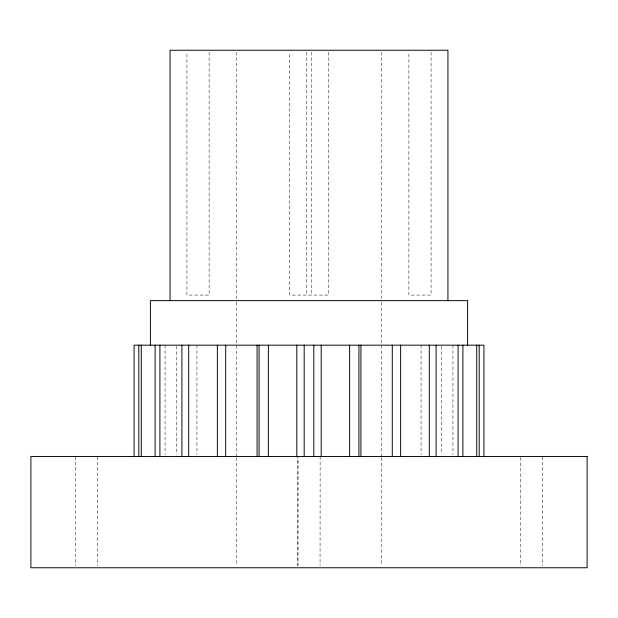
<?xml version="1.0" encoding="UTF-8"?>
<svg xmlns="http://www.w3.org/2000/svg" width="618" height="618" viewBox="0 0 618 618"><rect width="100%" height="100%" fill="white"/><g stroke="black" fill="none" stroke-linecap="round" stroke-linejoin="round"><path stroke-width="0.46" stroke-dasharray="3.09 2.32" d="M542.72 456.463L542.72 565.841M520.456 457.42L520.456 565.841M452.948 345.168L452.948 454.547M441.561 346.126L441.561 454.547M431.078 52.175L431.078 295.087L408.884 295.087L408.884 52.175M421.059 345.168L421.059 454.547M381.221 52.175L381.221 301.275M381.221 302.241L381.221 456.725M381.221 457.691L381.221 565.825M328.397 52.175L328.397 295.087L289.572 295.087L289.572 52.175M320.132 456.463L320.062 565.841M311.773 52.175L311.773 295.087M306.258 52.175L306.258 295.087M236.779 52.175L236.779 301.275M236.779 302.241L236.779 456.725M236.779 457.691L236.779 565.825M209.116 52.175L209.116 295.087L186.922 295.087L186.922 52.175M196.941 345.168L196.941 454.547M176.439 346.126L176.439 454.547M165.052 345.168L165.052 454.547M97.544 456.463L97.544 565.841M75.28 456.463L75.28 565.841M297.938 565.841L297.938 456.463L297.868 565.841"/><path stroke-width="0.93" d="M483.933 456.463L483.933 345.168L134.067 345.168L134.067 456.463M479.213 345.168L479.213 456.463M476.725 345.168L476.725 456.463M467.594 345.168L467.594 300.649L150.406 300.649L150.406 345.168M462.897 345.168L462.897 456.463M458.085 345.168L458.085 456.463M447.934 300.649L447.934 50.243L170.066 50.243L170.066 300.649M436.099 345.168L436.099 456.463M429.286 345.168L429.286 456.463M400.634 345.168L400.634 456.463M392.291 345.168L392.291 456.463M360.92 345.168L360.92 456.463M358.927 345.168L358.927 456.463M349.626 345.168L349.626 456.463M321.182 345.168L321.182 456.463M313.813 345.168L313.813 456.463M304.187 345.168L304.187 456.463M296.818 345.168L296.818 456.463M268.374 345.168L268.374 456.463M259.073 345.168L259.073 456.463M257.08 345.168L257.08 456.463M225.709 345.168L225.709 456.463M217.366 345.168L217.366 456.463M188.714 345.168L188.714 456.463M181.901 345.168L181.901 456.463M159.915 345.168L159.915 456.463M155.103 345.168L155.103 456.463M141.275 345.168L141.275 456.463M138.787 345.168L138.787 456.463M587.1 456.463L30.9 456.463L30.9 567.757L587.1 567.757L587.1 456.463"/></g></svg>
